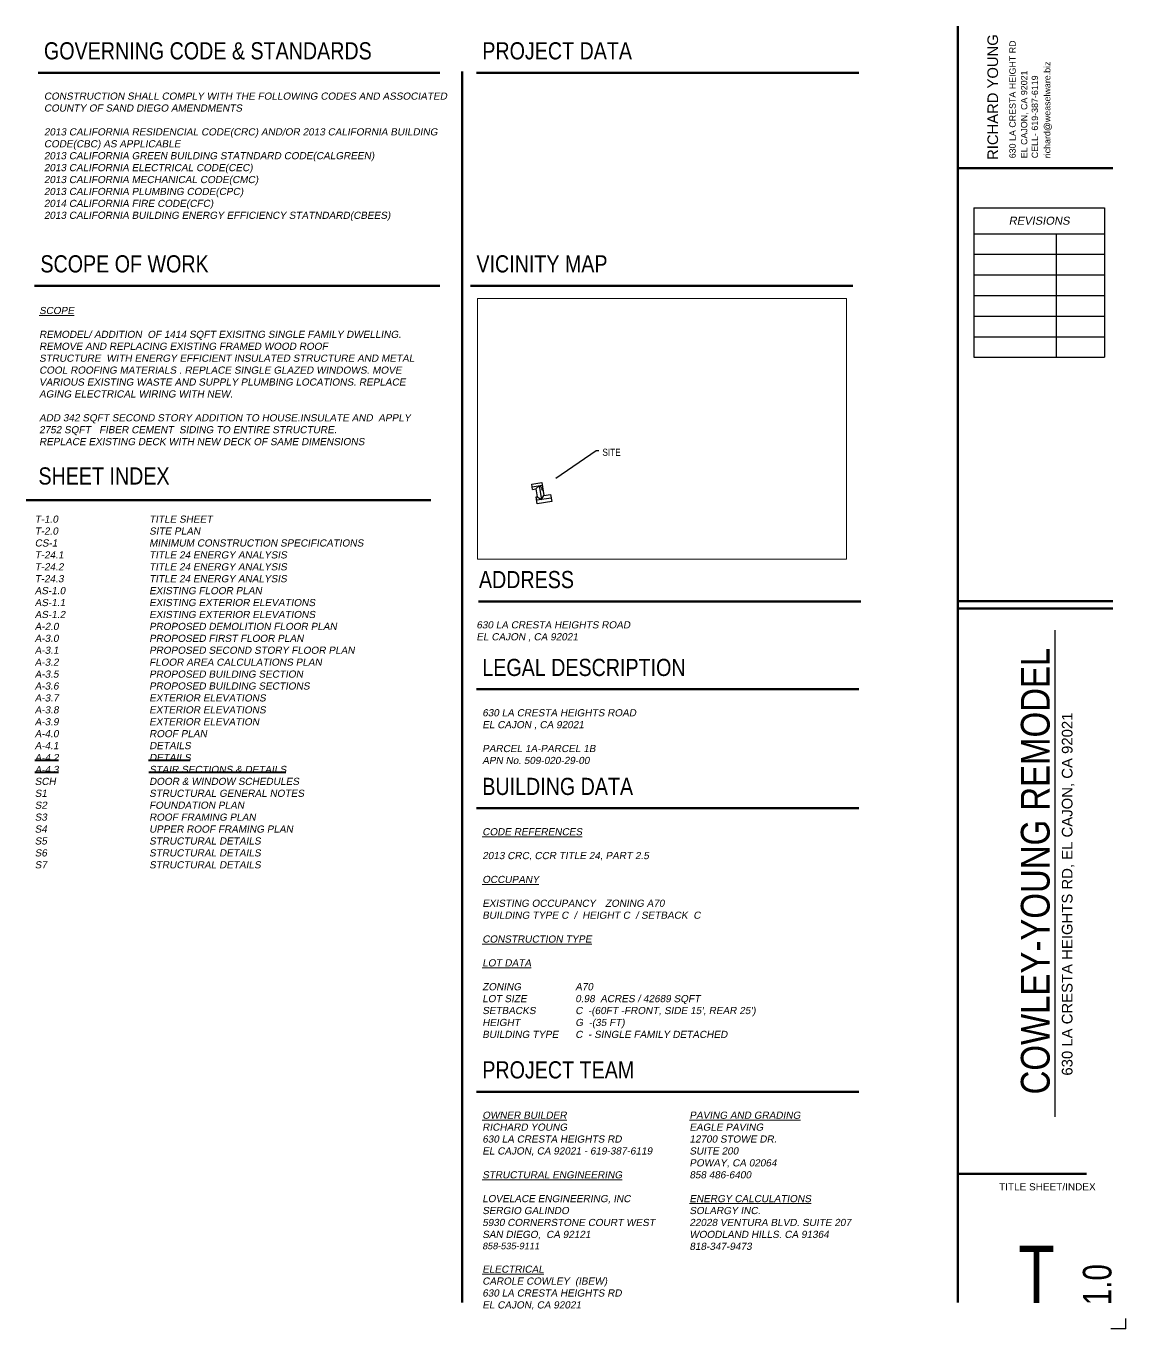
# Paper-space layout 'T-1' of a CAD drawing. Header units: inches. Extents: x 2.1 to 35.6, y -13.1 to 23.2.
# Drawn here: x 16.39 to 35.61, y 0.45 to 23.23 of the extents above; entities that cross this region are included whole.
import ezdxf
from ezdxf.enums import TextEntityAlignment as Align

# ---------------------------------------------------------------- set-up
doc = ezdxf.new("R2010")
doc.units = ezdxf.units.IN
doc.header["$MEASUREMENT"] = 0
doc.linetypes.add('PHANTOM2', pattern=[1.25, 0.625, -0.125, 0.125, -0.125, 0.125, -0.125])
doc.layers.add('FP-New', color=131, linetype='Continuous', lineweight=0)
doc.layers.add('TB', color=250, linetype='Continuous', lineweight=0)
doc.layers.add('PL', color=7, linetype='PHANTOM2')
doc.styles.add('DSTEXT', font='arial.ttf', dxfattribs={"oblique": 12})
doc.styles.get("Standard").update_dxf_attribs({"font": 'arial.ttf', "oblique": 10})
doc.styles.add('Title', font='swissck.ttf')
doc.dimstyles.new('WeaselDims$7', dxfattribs={"dimtxt": 0.0625, "dimasz": 0.046875, "dimexe": 0.125, "dimexo": 0.125, "dimgap": 0.0625, "dimtad": 0, "dimdec": 4, "dimrnd": 0.0625, "dimzin": 0, "dimdsep": 46, "dimlunit": 4, "dimtxsty": 'DSTEXT', "dimblk": 'ARCHTICK', "dimcen": 0, "dimadec": 0, "dimazin": 0, "dimtfac": 1, "dimtdec": 4, "dimtofl": 0, "dimtmove": 1, "dimatfit": 3, "dimfxl": 1, "dimfrac": 1, "dimtolj": 1, "dimtzin": 0, "dimarcsym": 0})
picture_1 = doc.add_image_def('image2.jpg', size_in_pixel=(876, 619))

# ---------------------------------------------------------------- blocks, each defined once
blk = doc.blocks.new('*T429')
at = {"color": 0, "linetype": 'ByBlock', "lineweight": -2, "transparency": 16777216}
for p, q in [((0, 0), (2.283, 0)), ((0, 0), (0, -2.613)), ((2.283, 0), (2.283, -2.613)), ((0, -0.453), (2.283, -0.453)), ((1.44, -0.453), (1.44, -2.613)), ((0, -0.813), (2.283, -0.813)), ((0, -1.173), (2.283, -1.173)), ((0, -1.533), (2.283, -1.533)), ((0, -1.893), (2.283, -1.893)), ((0, -2.253), (2.283, -2.253)), ((0, -2.613), (2.283, -2.613))]:
    blk.add_line(p, q, dxfattribs=at)
at = {"color": 0, "transparency": 16777216, "insert": (1.141, -0.227), "char_height": 0.1399, "width": 2.16297, "attachment_point": 5}
blk.add_mtext('REVISIONS', dxfattribs=at)
blk = doc.blocks.new('*U428')
at = {"lineweight": 70}
for p, q in [((-2.933, 22.776), (-2.933, 0.464)), ((-2.933, 2.709), (-0.685, 2.709))]:
    blk.add_line(p, q, dxfattribs=at)
at = {"lineweight": 60}
for p, q in [((-2.933, 20.291), (-0.225, 20.291)), ((-2.933, 12.721), (-0.225, 12.721)), ((-2.933, 12.594), (-0.225, 12.594))]:
    blk.add_line(p, q, dxfattribs=at)
for p, q in [((-1.229, 3.706), (-1.229, 12.215)), ((0.007, 0.002), (-0.257, 0.002)), ((0.007, 0), (0.007, 0.181))]:
    blk.add_line(p, q)
blk.add_blockref('*T429', (-2.65, 19.599))
for s, height, p in [('RICHARD YOUNG', 0.18503, (-2.228, 20.436)), ('630 LA CRESTA HEIGHT RD', 0.11102, (-1.919, 20.465)), ('richard@weaselware.biz', 0.11102, (-1.313, 20.465)), ('EL CAJON, CA 92021', 0.11102, (-1.717, 20.465)), ('CELL- 619-387-6119', 0.11102, (-1.529, 20.465)), ('630 LA CRESTA HEIGHTS RD, EL CAJON, CA 92021', 0.18624, (-0.927, 4.428))]:
    blk.add_text(s, height=height, rotation=90).set_placement(p)
at = {"style": 'Title'}
blk.add_text('COWLEY-YOUNG REMODEL', height=0.50285, rotation=90, dxfattribs=at).set_placement((-1.326, 4.1))
blk.add_attdef('SHT_TITLE', text='', height=0.125).set_placement((-0.778, 2.422), align=Align.RIGHT)
at = {"style": 'Title', "width": 0.9}
blk.add_attdef('SHT', text='', height=1.002, dxfattribs=at).set_placement((-1.171, 0.451), align=Align.RIGHT)
blk.add_attdef('NUM', (-0.686, 0.417), '', height=0.5, rotation=90, dxfattribs=at)
blk = doc.blocks.new('_ArchTick')
at = {"color": 0, "linetype": 'ByBlock', "lineweight": 0, "const_width": 0.15}
blk.add_lwpolyline([(-0.5, -0.5), (0.5, 0.5)], dxfattribs=at)
blk = doc.blocks.new('HOUSEFOOTPRINT')
at = {"layer": 'PL', "linetype": 'Continuous', "lineweight": 30}
for p, q in [((67.41, 10.76), (69.17, 11.03)), ((67.55, 9.85), (67.41, 10.76)), ((67.55, 9.85), (68.09, 9.93)), ((68.11, 9.93), (68.32, 8.57)), ((69.17, 11.03), (69.51, 8.78)), ((68.17, 8.54), (68.32, 8.57)), ((68.35, 7.33), (68.17, 8.54)), ((70.89, 7.71), (68.35, 7.33)), ((69.51, 8.78), (70.7, 8.96)), ((70.7, 8.96), (70.89, 7.71))]:
    blk.add_line(p, q, dxfattribs=at)
at = {"layer": 'PL', "linetype": 'Continuous'}
for p, q in [((67.48, 10.3), (69.24, 10.57)), ((68.71, 10.49), (68.11, 9.93)), ((68.71, 10.49), (69.08, 8.08)), ((68.71, 10.49), (69.31, 10.14)), ((70.79, 8.34), (68.26, 7.95)), ((68.32, 8.57), (69.08, 8.08)), ((69.08, 8.08), (69.51, 8.78))]:
    blk.add_line(p, q, dxfattribs=at)
at = {"layer": 'PL', "linetype": 'Continuous', "lineweight": 0}
for p, q in [((69.18, 10.01), (69.28, 10.03)), ((69.32, 9.74), (69.22, 9.73)), ((69.28, 10.03), (69.32, 9.74))]:
    blk.add_line(p, q, dxfattribs=at)
at = {"layer": 'PL', "linetype": 'Continuous'}
for points in [[(69.28, 10.03), (69.32, 9.74), (69.22, 9.73), (69.18, 10.01)], [(69.23, 9.9), (69.23, 9.84), (69.27, 9.85), (69.26, 9.91)]]:
    blk.add_lwpolyline(points, close=True, dxfattribs=at)

psp = doc.layouts.new('T-1')

# ---------------------------------------------------------------- linework, layer by layer
at = {"linetype": 'Continuous', "lineweight": 40}
for p, q in [((16.538, 10.396), (16.956, 10.396)), ((18.525, 10.396), (19.253, 10.396)), ((16.538, 10.185), (16.956, 10.185)), ((18.531, 10.185), (20.928, 10.185))]:
    psp.add_line(p, q, dxfattribs=at)
at = {"layer": 'TB', "linetype": 'Continuous', "lineweight": 70}
for p, q in [((23.618, 22.413), (16.598, 22.413)), ((24.008, 22.433), (24.008, 0.916)), ((30.94, 22.413), (24.258, 22.413)), ((23.618, 18.689), (16.536, 18.689)), ((30.836, 18.689), (24.154, 18.689)), ((23.462, 14.938), (16.386, 14.938)), ((30.974, 13.17), (24.292, 13.17)), ((30.94, 11.634), (24.258, 11.634)), ((30.94, 9.553), (24.258, 9.553)), ((30.94, 4.599), (24.258, 4.599))]:
    psp.add_line(p, q, dxfattribs=at)

# ---------------------------------------------------------------- block references
ref = psp.add_blockref('*U428', (35.599, 0.452))
ref.add_attrib('SHT', 'T', dxfattribs={"height": 1.002, "style": 'Title', "width": 0.9}).set_placement((34.359, 0.903), align=Align.RIGHT)
ref.add_attrib('NUM', '1.0', (35.353, 0.868), dxfattribs={"height": 0.5, "rotation": 90, "style": 'Title', "width": 0.9})
ref.add_attrib('SHT_TITLE', 'TITLE SHEET/INDEX', dxfattribs={"height": 0.125}).set_placement((35.077, 2.874), align=Align.RIGHT)
at = {"layer": 'FP-New', "linetype": 'Continuous', "lineweight": 0, "xscale": 0.1, "yscale": 0.1, "zscale": 0.1}
psp.add_blockref('HOUSEFOOTPRINT', (18.483, 14.143), dxfattribs=at)

# ---------------------------------------------------------------- texts
at = {"insert": (16.538, 14.671), "char_height": 0.125, "attachment_point": 1}
psp.add_mtext_dynamic_manual_height_columns('\\pt2;T-1.0^ITITLE SHEET\\PT-2.0^ISITE PLAN\\PCS-1^IMINIMUM CONSTRUCTION SPECIFICATIONS\\PT-24.1^ITITLE 24 ENERGY ANALYSIS\\PT-24.2^ITITLE 24 ENERGY ANALYSIS\\PT-24.3^ITITLE 24 ENERGY ANALYSIS\\PAS-1.0^IEXISTING FLOOR PLAN\\PAS-1.1^IEXISTING EXTERIOR ELEVATIONS\\PAS-1.2^IEXISTING EXTERIOR ELEVATIONS\\PA-2.0^IPROPOSED DEMOLITION FLOOR PLAN\\PA-3.0^IPROPOSED FIRST FLOOR PLAN\\PA-3.1^IPROPOSED SECOND STORY FLOOR PLAN\\PA-3.2^IFLOOR AREA CALCULATIONS PLAN\\PA-3.5^IPROPOSED BUILDING SECTION\\PA-3.6^IPROPOSED BUILDING SECTIONS\\PA-3.7^IEXTERIOR ELEVATIONS\\PA-3.8^IEXTERIOR ELEVATIONS\\PA-3.9^IEXTERIOR ELEVATION\\PA-4.0^IROOF PLAN\\PA-4.1^IDETAILS\\P{A-4.2^IDETAILS\\PA-4.3^ISTAIR SECTIONS & DETAILS}\\P\\pt2,5;SCH^IDOOR & WINDOW SCHEDULES^I\\P\\pt2;S1^ISTRUCTURAL GENERAL NOTES\\PS2^IFOUNDATION PLAN\\PS3^IROOF FRAMING PLAN\\PS4^IUPPER ROOF FRAMING PLAN\\PS5^ISTRUCTURAL DETAILS\\PS6^ISTRUCTURAL DETAILS\\PS7^ISTRUCTURAL DETAILS', width=7.03952, gutter_width=9.682, heights=[0], dxfattribs=at)
at = {"layer": 'FP-New', "linetype": 'Continuous', "lineweight": 0, "insert": (26.458, 15.839), "char_height": 0.125, "attachment_point": 1, "style": 'Title'}
psp.add_mtext('SITE', dxfattribs=at)
at = {"layer": 'TB', "linetype": 'Continuous', "lineweight": 0, "style": 'Title'}
for s, height, p in [('GOVERNING CODE & STANDARDS', 0.30002, (16.699, 22.645)), ('PROJECT DATA', 0.30002, (24.359, 22.645)), ('SCOPE OF WORK', 0.30002, (16.637, 18.921)), ('VICINITY MAP', 0.30002, (24.256, 18.921)), ('SHEET INDEX', 0.30002, (16.603, 15.213)), ('ADDRESS', 0.3, (24.3, 13.402)), ('LEGAL DESCRIPTION', 0.30002, (24.359, 11.866)), ('BUILDING DATA', 0.30002, (24.359, 9.786)), ('PROJECT TEAM', 0.30002, (24.359, 4.831))]:
    psp.add_text(s, height=height, dxfattribs=at).set_placement(p)
at = {"layer": 'TB', "linetype": 'Continuous', "lineweight": 0, "char_height": 0.125, "attachment_point": 1}
for s, width, insert in [('CONSTRUCTION SHALL COMPLY WITH THE FOLLOWING CODES AND ASSOCIATED COUNTY OF SAND DIEGO AMENDMENTS\\P\\P2013 CALIFORNIA RESIDENCIAL CODE(CRC) AND/OR 2013 CALIFORNIA BUILDING CODE(CBC) AS APPLICABLE\\P2013 CALIFORNIA GREEN BUILDING STATNDARD CODE(CALGREEN)\\P2013 CALIFORNIA ELECTRICAL CODE(CEC)\\P2013 CALIFORNIA MECHANICAL CODE(CMC)\\P2013 CALIFORNIA PLUMBING CODE(CPC)\\P2014 CALIFORNIA FIRE CODE(CFC)\\P2013 CALIFORNIA BUILDING ENERGY EFFICIENCY STATNDARD(CBEES)', 7.18579, (16.699, 22.066)), ('{\\LSCOPE\\P\\P}REMODEL/ ADDITION  OF 1414 SQFT EXISITNG SINGLE FAMILY DWELLING. REMOVE AND REPLACING EXISTING FRAMED WOOD ROOF \\PSTRUCTURE  WITH ENERGY EFFICIENT INSULATED STRUCTURE AND METAL COOL ROOFING MATERIALS . REPLACE SINGLE GLAZED WINDOWS. MOVE VARIOUS EXISTING WASTE AND SUPPLY PLUMBING LOCATIONS. REPLACE AGING ELECTRICAL WIRING WITH NEW. \\P\\PADD 342 SQFT SECOND STORY ADDITION TO HOUSE.INSULATE AND  APPLY 2752 SQFT   FIBER CEMENT  SIDING TO ENTIRE STRUCTURE.\\PREPLACE EXISTING DECK WITH NEW DECK OF SAME DIMENSIONS', 6.70378, (16.615, 18.318)), ('630 LA CRESTA HEIGHTS ROAD\\PEL CAJON , CA 92021', 6.37544, (24.256, 12.823)), ('630 LA CRESTA HEIGHTS ROAD\\PEL CAJON , CA 92021\\P\\PPARCEL 1A-PARCEL 1B\\PAPN No. 509-020-29-00', 6.37544, (24.359, 11.286)), ("{\\LCODE REFERENCES\\P\\P}2013 CRC, CCR TITLE 24, PART 2.5\\P\\P{\\LOCCUPANY\\P\\P}EXISTING OCCUPANCY^I   ZONING A70\\PBUILDING TYPE C  /  HEIGHT C  / SETBACK  C\\P\\P{\\LCONSTRUCTION TYPE}\\P\\P{\\LLOT DATA}\\P\\P\\pt1.625;ZONING ^IA70\\PLOT SIZE^I0.98  ACRES / 42689 SQFT\\PSETBACKS^IC  -(60FT -FRONT, SIDE 15', REAR 25')\\PHEIGHT^IG  -(35 FT)\\PBUILDING TYPE^IC  - SINGLE FAMILY DETACHED\\P^I", 6.37544, (24.359, 9.206)), ('{\\LOWNER BUILDER\\P}RICHARD YOUNG\\P630 LA CRESTA HEIGHTS RD\\PEL CAJON, CA 92021 - 619-387-6119\\P\\P\\pt1.625;{\\LSTRUCTURAL ENGINEERING\\P}\\PLOVELACE ENGINEERING, INC\\PSERGIO GALINDO \\P5930 CORNERSTONE COURT WEST\\PSAN DIEGO,  CA 92121\\P{\\H0.91667x;858-535-9111}\\P\\P{\\LELECTRICAL}\\PCAROLE COWLEY  (IBEW)\\P630 LA CRESTA HEIGHTS RD\\PEL CAJON, CA 92021\\P^I', 3.58657, (24.359, 4.251)), ('{\\LPAVING AND GRADING\\P}EAGLE PAVING\\P12700 STOWE DR.\\PSUITE 200\\PPOWAY, CA 02064\\P858 486-6400\\P\\P\\pt1.625;{\\LENERGY CALCULATIONS\\P}SOLARGY INC.\\P22028 VENTURA BLVD. SUITE 207\\PWOODLAND HILLS. CA 91364\\P818-347-9473{\\L\\P}\\P\\ptz;\\P\\pt1.625;^I', 3.58657, (27.979, 4.251))]:
    psp.add_mtext_dynamic_manual_height_columns(s, width=width, gutter_width=2.679, heights=[0], dxfattribs=dict(at, insert=insert))

# ---------------------------------------------------------------- pictures from other files: only their frames are drawn
at = {"layer": 'FP-New', "linetype": 'Continuous', "lineweight": 0}
image = psp.add_image(picture_1, insert=(24.274, 13.907), size_in_units=(6.449, 4.557), dxfattribs=at)
image.dxf.flags = 7

# ---------------------------------------------------------------- leaders
at = {"layer": 'FP-New', "linetype": 'Continuous', "lineweight": 0, "annotation_type": 0, "has_hookline": 1, "hookline_direction": 0, "text_width": 0.29}
psp.add_leader([(25.646, 15.327), (26.349, 15.807), (26.396, 15.807)], dimstyle='WeaselDims$7', override={"dimgap": 0.0625, "dimtad": 0}, dxfattribs=at)

doc.saveas('drawing.dxf')
